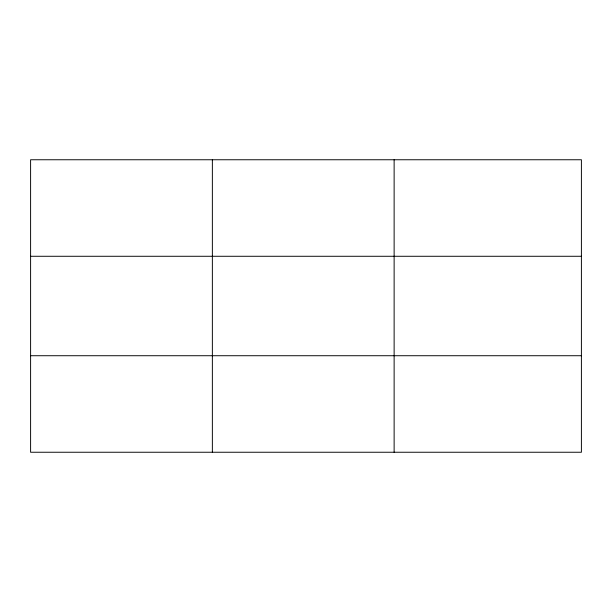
<?xml version="1.0" encoding="UTF-8"?>
<svg xmlns="http://www.w3.org/2000/svg" width="612" height="612" viewBox="0 0 612 612"><rect width="100%" height="100%" fill="white"/><g stroke="black" fill="none" stroke-linecap="round" stroke-linejoin="round"><path stroke-width="0.92" d="M212.364 159.755L212.364 452.245M394.128 159.755L394.128 452.245M581.4 256.275L581.4 159.755L30.6 159.755L30.6 452.245L581.4 452.245L581.4 256.275L30.6 256.275M30.6 355.725L581.4 355.725"/></g></svg>
